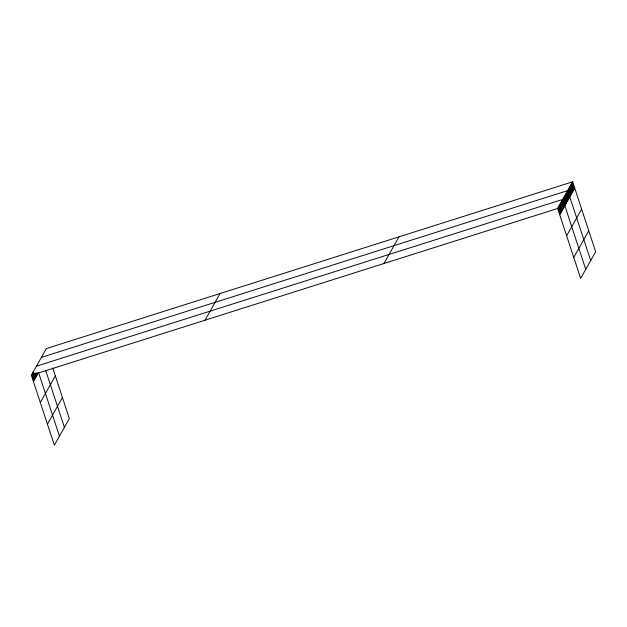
<?xml version="1.0" encoding="UTF-8"?>
<svg xmlns="http://www.w3.org/2000/svg" width="627" height="627" viewBox="0 0 627 627"><rect width="100%" height="100%" fill="white"/><g stroke="black" fill="none" stroke-linecap="round" stroke-linejoin="round"><path stroke-width="0.94" d="M52.739 368.01L69.346 418.53L54.345 445.186L31.35 375.244L46.351 348.581L572.655 181.814L595.65 251.756L580.649 278.419L557.654 208.47L572.655 181.814M33.419 381.537L38.521 372.477L59.447 436.126M40.324 402.542L55.325 375.887M47.44 424.181L62.441 397.526M205.029 320.209L220.03 293.546M383.975 263.505L398.976 236.849M559.723 214.771L574.724 188.108M566.628 235.776L581.629 209.112M573.744 257.415L588.745 230.752M41.398 357.382L567.701 190.608L590.697 260.558M36.452 366.176L562.756 199.41L585.751 269.351M31.35 375.244L557.654 208.47M572.2 182.614L574.277 188.915M571.753 183.413L573.823 189.715M571.307 184.213L573.376 190.514M570.852 185.012L572.921 191.313M570.405 185.811L572.475 192.113M569.951 186.611L572.028 192.912M569.504 187.41L571.573 193.712M569.057 188.21L571.126 194.511M568.603 189.009L570.672 195.31M568.156 189.809L570.225 196.11M567.255 191.407L569.324 197.709M566.8 192.215L568.877 198.508M566.353 193.014L568.423 199.308M565.907 193.814L567.976 200.107M565.452 194.613L567.521 200.906M565.005 195.412L567.074 201.706M564.551 196.212L566.628 202.505M564.104 197.011L566.173 203.305M563.657 197.811L565.726 204.104M563.203 198.61L565.272 204.904M562.294 200.232L564.363 206.534M561.823 201.055L563.9 207.357M561.361 201.878L563.43 208.18M560.899 202.701L562.968 209.003M560.436 203.532L562.505 209.826M559.974 204.355L562.043 210.648M559.511 205.178L561.58 211.471M559.041 206.001L561.118 212.302M558.579 206.824L560.648 213.125M558.116 207.647L560.185 213.948M45.771 370.682L64.393 427.324M37.001 372.328L37.596 374.123M36.538 373.151L37.126 374.946M35.778 373.073L36.664 375.769M35.018 372.994L36.201 376.6M34.556 373.825L35.739 377.423M33.207 371.944L35.277 378.246M32.737 372.767L34.814 379.069M32.573 374.491L34.352 379.891M31.812 374.421L33.882 380.714"/></g></svg>
